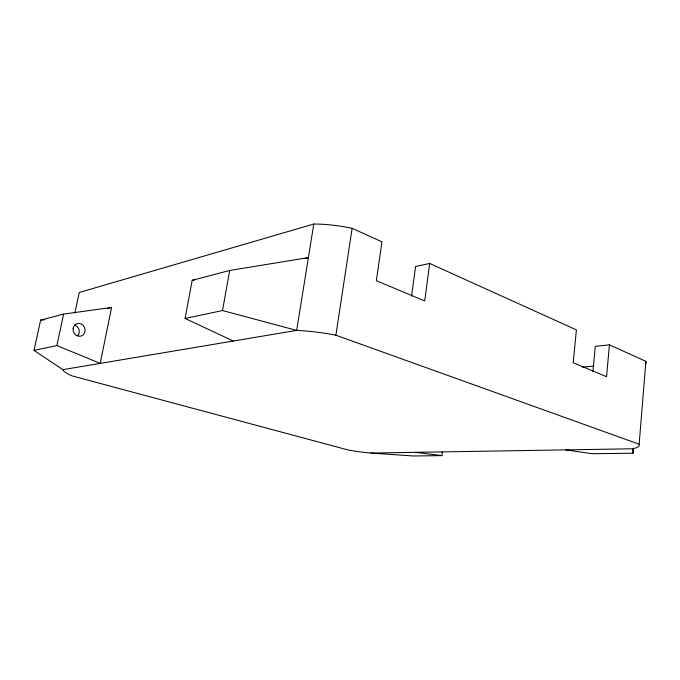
<?xml version="1.0" encoding="UTF-8"?>
<svg xmlns="http://www.w3.org/2000/svg" width="680" height="680" viewBox="0 0 680 680"><rect width="100%" height="100%" fill="white"/><g stroke="black" fill="none" stroke-linecap="round" stroke-linejoin="round"><path stroke-width="1.02" d="M34 350.387L56.865 345.559L100.206 363.383L111.614 307.445L63.614 314.1L40.639 320.135L34 350.387L62.866 369.656A52.114 8.687 10.6 0 0 72.309 375.964L348.602 450.092A42.254 6.162 8.2 0 0 370.872 453.067L632.893 448.774A54.672 9.495 6 0 0 639.149 444.21L645.889 361.344L609.424 344.837L595.281 346.366L592.943 371.543M565.7 449.871L592.152 453.738L633.012 453.22L633.437 448.094M609.424 344.837L606.56 376.695L573.197 362.746L576.402 329.885L429.7 263.449L415.591 266.483L411.545 296.25M370.872 453.067L413.262 455.983L441.881 455.617L442.399 451.443M429.7 263.449L424.719 300.942L376.346 280.729L381.964 241.842L352.138 228.327A65.994 21.879 9 0 0 313.795 224.018L79.228 292.485L74.902 312.885M639.149 444.21L335.894 335.214L352.138 228.327M313.795 224.018L296.667 330.395L62.866 369.656M229.67 270.478L192.21 280.313L185.088 318.452L222.513 310.548L229.67 270.478L308.389 257.601L304.3 258.638M56.865 345.559L63.614 314.1M107.55 308.474L111.614 307.445M192.21 280.313L194.284 280.058M40.639 320.135L44.812 319.745M582.207 367.149L593.827 366.087M415.463 452.336L441.881 455.617M222.513 310.548L296.667 330.395A67.532 15.716 8.8 0 1 335.894 335.214M185.088 318.452L233.291 341.037M632.893 448.774L633.012 453.22M74.63 325.057A6.468 5.942 67.8 0 1 77.758 335.784M645.889 361.344A53.686 13.336 4.9 0 1 645.617 363.859M73.168 328.125A6.528 5.976 68.3 0 0 80.937 336.132A6.528 5.976 68.3 0 0 83.155 325.363A6.528 5.976 68.3 0 0 73.168 328.125"/></g></svg>
